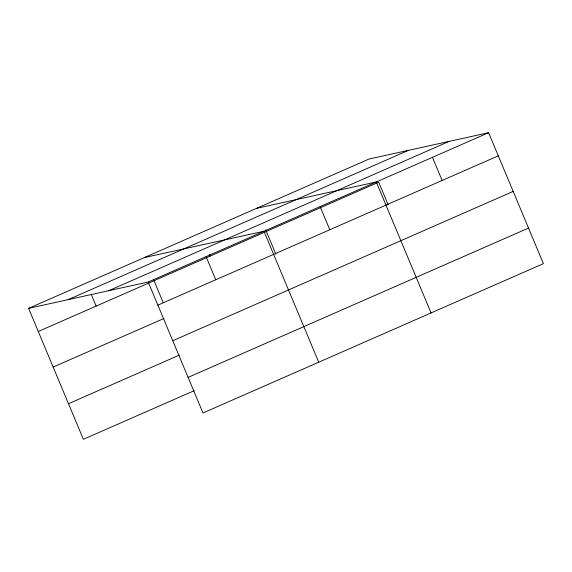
<?xml version="1.0" encoding="UTF-8"?>
<svg xmlns="http://www.w3.org/2000/svg" width="572" height="572" viewBox="0 0 572 572"><rect width="100%" height="100%" fill="white"/><g stroke="black" fill="none" stroke-linecap="round" stroke-linejoin="round"><path stroke-width="0.86" d="M28.6 308.351L369.019 159.03L488.624 132.697L543.4 263.649L202.981 412.97L148.205 282.017L28.6 308.351L83.376 439.303L194.23 390.676M68.068 299.664L408.487 150.343M108.737 290.705L449.156 141.391M148.205 282.017L488.624 132.697M38.281 331.488L378.693 182.168L388.166 204.805M157.879 305.155L498.298 155.834M53.16 367.067L164.014 318.44M172.765 340.733L513.184 191.413M68.497 403.718L179.343 355.098M188.102 377.391L528.514 228.071M256.678 208.308L376.283 181.975L431.059 312.927M144.344 257.579L263.949 231.252L318.726 362.198M432.453 157.336L442.135 180.473M320.113 206.614L329.794 229.751M265.687 229.844L275.826 254.082M209.524 254.483L210.189 256.077M206.077 256.635L215.751 279.772M153.353 279.122L163.156 302.552M91.141 294.137L96.146 306.099"/></g></svg>
